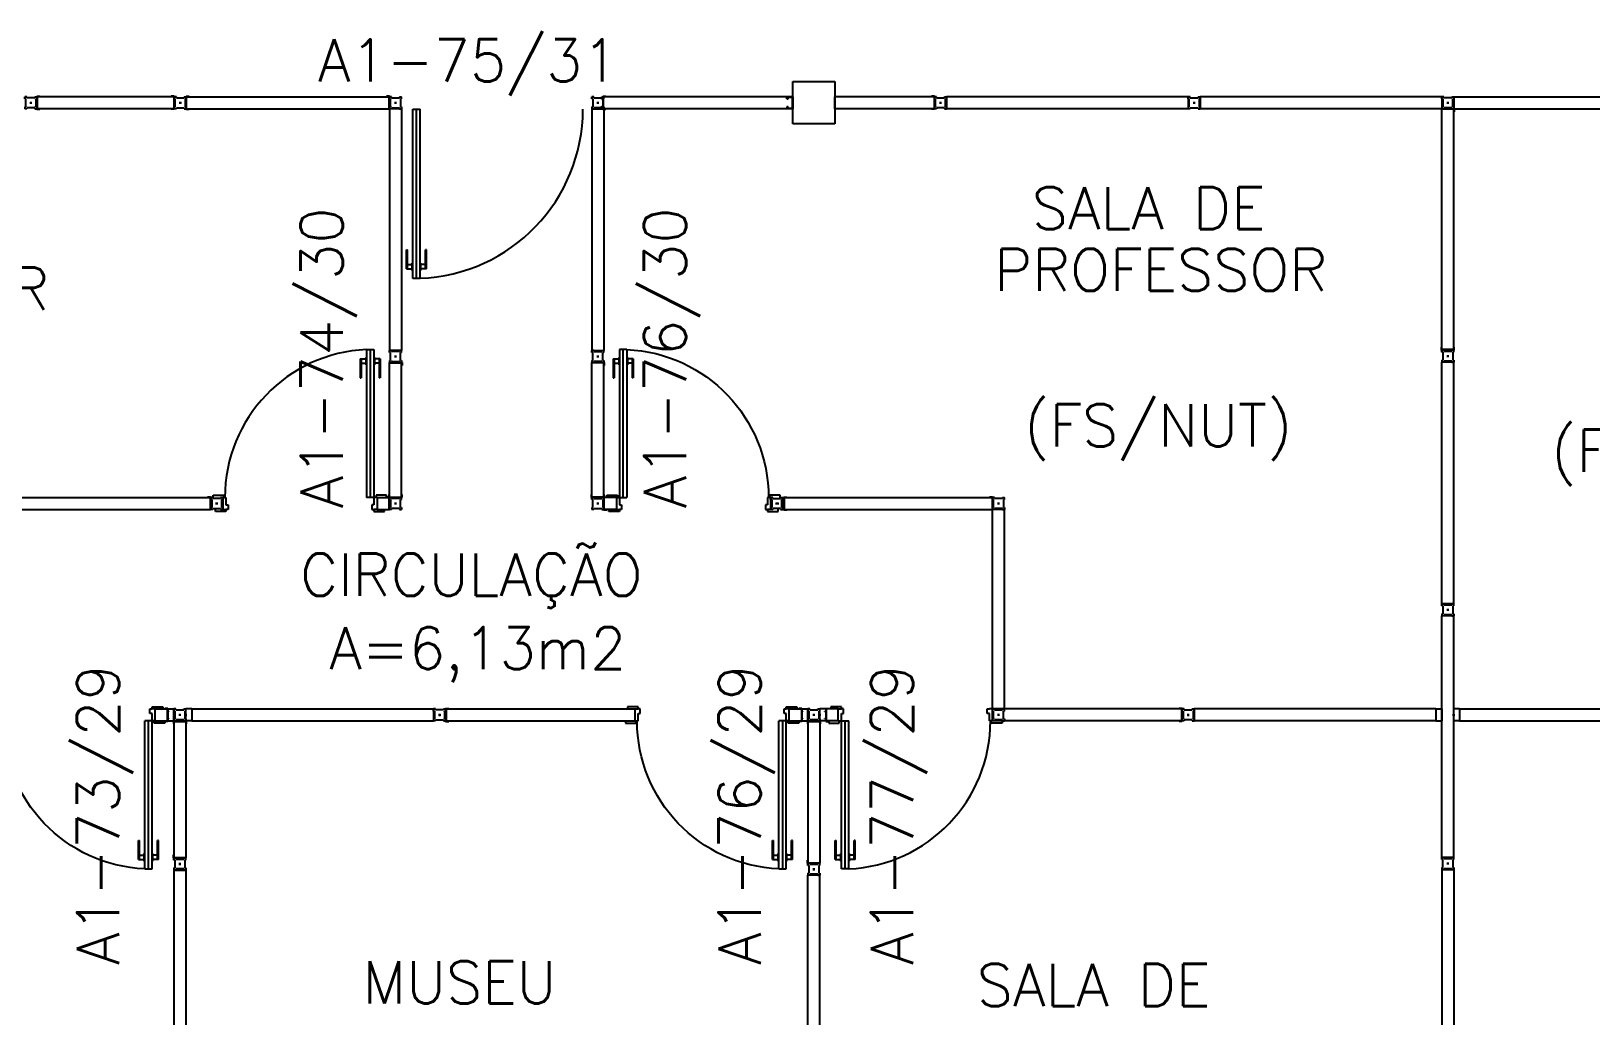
# Model space of a CAD drawing. Header units: millimetres. Extents: x 4436 to 4619, y 1272 to 1428.
# Drawn here: x 4507.76 to 4515.14, y 1298.48 to 1303.14 of the extents above; entities that cross this region are included whole.
import ezdxf

# ---------------------------------------------------------------- set-up
doc = ezdxf.new("R2010")
doc.units = ezdxf.units.MM
for name, color, linetype in [('DIV', 2, 'Continuous'), ('DIV2', 2, 'Continuous'), ('DIVC', 2, 'Continuous'), ('ENDEREÇO', 2, 'Continuous'), ('ESTR', 3, 'Continuous'), ('MACANETA', 2, 'Continuous'), ('PORTA', 2, 'Continuous'), ('TEXTO', 2, 'Continuous'), ('ÁREA', 2, 'Continuous')]:
    doc.layers.add(name, color=color, linetype=linetype)
doc.styles.add('UNB1-100', font='simplex.shx', dxfattribs={"height": 0.2})

# ---------------------------------------------------------------- blocks, each defined once
blk = doc.blocks.new('DIV12')
for p, q in [((-0.0051, 0), (0.0051, 0)), ((0, -0.0051), (0, 0.0051)), ((0.0285, 0.0285), (1.1715, 0.0285)), ((0.0285, -0.0285), (0.0285, 0.0285)), ((1.1715, -0.0285), (1.1715, 0.0285)), ((1.1949, 0), (1.2051, 0)), ((1.2, -0.0051), (1.2, 0.0051)), ((0.0285, -0.0285), (1.1715, -0.0285))]:
    blk.add_line(p, q)
blk = doc.blocks.new('DOOR70')
at = {"layer": 'MACANETA', "color": 1}
for p, q in [((-0.015, -0.565), (-0.01, -0.565)), ((-0.015, -0.655), (-0.015, -0.565)), ((-0.01, -0.655), (-0.01, -0.565)), ((0.08, -0.565), (0.075, -0.565)), ((0.075, -0.655), (0.075, -0.565)), ((0.08, -0.655), (0.08, -0.565)), ((-0.015, -0.655), (0.012, -0.655)), ((-0.01, -0.635), (0.012, -0.635)), ((0.012, -0.6625), (0.012, -0.6275)), ((0.012, -0.6275), (0.015, -0.6275)), ((0.012, -0.6625), (0.015, -0.6625)), ((0.053, -0.6275), (0.05, -0.6275)), ((0.053, -0.6625), (0.05, -0.6625)), ((0.053, -0.6625), (0.053, -0.6275)), ((0.075, -0.635), (0.053, -0.635)), ((0.08, -0.655), (0.053, -0.655))]:
    blk.add_line(p, q, dxfattribs=at)
at = {"layer": 'PORTA'}
for p, q in [((0.015, -0.7), (0.015, 0)), ((0.015, 0), (0.05, 0)), ((0.05, -0.7), (0.05, 0)), ((0.05, -0.7), (0.015, -0.7))]:
    blk.add_line(p, q, dxfattribs=at)
at = {"layer": 'PORTA', "color": 1}
blk.add_arc((0.02, 0), 0.7, 272.4563, 0, dxfattribs=at)
blk = doc.blocks.new('MTT')
for p, q in [((-0.0285, 0.0185), (-0.0285, 0.0285)), ((-0.0185, 0.0285), (-0.0285, 0.0285)), ((-0.0235, 0.0185), (-0.0285, 0.0185)), ((-0.0235, 0.0185), (-0.0235, -0.0185)), ((-0.0185, 0.0235), (-0.0185, 0.0285)), ((-0.0185, 0.0235), (0.0185, 0.0235)), ((-0.0049, 0), (0.0049, 0)), ((0, -0.0049), (0, 0.0049)), ((0.0185, 0.0235), (0.0185, 0.0285)), ((0.0185, 0.0285), (0.0285, 0.0285)), ((0.0235, 0.0185), (0.0285, 0.0185)), ((0.0235, 0.0185), (0.0235, -0.0185)), ((0.0285, 0.0185), (0.0285, 0.0285)), ((-0.0285, -0.0185), (-0.0235, -0.0185)), ((-0.0285, -0.0185), (-0.0285, -0.0285)), ((-0.0185, -0.0285), (-0.0285, -0.0285)), ((0.0185, -0.0235), (-0.0185, -0.0235)), ((-0.0185, -0.0235), (-0.0185, -0.0285)), ((0.0185, -0.0235), (0.0185, -0.0285)), ((0.0185, -0.0285), (0.0285, -0.0285)), ((0.0285, -0.0185), (0.0235, -0.0185)), ((0.0285, -0.0185), (0.0285, -0.0285))]:
    blk.add_line(p, q)
blk = doc.blocks.new('DIV123')
for p, q in [((0.0051, 1.125), (-0.0051, 1.125)), ((0, 1.1199), (0, 1.1301)), ((-0.0285, 0.0285), (-0.0285, 1.0965)), ((0.0285, 1.0965), (-0.0285, 1.0965)), ((0.0285, 0.0285), (0.0285, 1.0965)), ((0.0285, 0.0285), (-0.0285, 0.0285)), ((0.0051, 0), (-0.0051, 0)), ((0, -0.0051), (0, 0.0051))]:
    blk.add_line(p, q)
blk = doc.blocks.new('DOOR80')
at = {"layer": 'MACANETA', "color": 1}
for p, q in [((-0.015, -0.665), (-0.01, -0.665)), ((-0.015, -0.755), (-0.015, -0.665)), ((-0.01, -0.755), (-0.01, -0.665)), ((-0.01, -0.735), (0.012, -0.735)), ((0.012, -0.7625), (0.012, -0.7275)), ((0.012, -0.7275), (0.015, -0.7275)), ((0.053, -0.7275), (0.05, -0.7275)), ((0.053, -0.7625), (0.053, -0.7275)), ((0.075, -0.735), (0.053, -0.735)), ((0.08, -0.665), (0.075, -0.665)), ((0.075, -0.755), (0.075, -0.665)), ((0.08, -0.755), (0.08, -0.665)), ((-0.015, -0.755), (0.012, -0.755)), ((0.012, -0.7625), (0.015, -0.7625)), ((0.053, -0.7625), (0.05, -0.7625)), ((0.08, -0.755), (0.053, -0.755))]:
    blk.add_line(p, q, dxfattribs=at)
at = {"layer": 'PORTA'}
for p, q in [((0.015, -0.8), (0.015, 0)), ((0.015, 0), (0.05, 0)), ((0.05, -0.8), (0.05, 0)), ((0.05, -0.8), (0.015, -0.8))]:
    blk.add_line(p, q, dxfattribs=at)
at = {"layer": 'PORTA', "color": 1}
blk.add_arc((0.02, 0), 0.8, 272.14911, 0, dxfattribs=at)
blk = doc.blocks.new('IMTT')
for p, q in [((-0.0049, 0), (0.0049, 0)), ((0.0285, 0.0285), (0, 0.0285)), ((0, -0.0285), (0, 0.0285)), ((0.0285, -0.0285), (0, -0.0285))]:
    blk.add_line(p, q)
blk = doc.blocks.new('DIV10')
for p, q in [((-0.0051, 0), (0.0051, 0)), ((0, -0.0051), (0, 0.0051)), ((0.0285, 0.0285), (0.9715, 0.0285)), ((0.0285, -0.0285), (0.0285, 0.0285)), ((0.9715, -0.0285), (0.9715, 0.0285)), ((0.9949, 0), (1.0051, 0)), ((1, -0.0051), (1, 0.0051)), ((0.0285, -0.0285), (0.9715, -0.0285))]:
    blk.add_line(p, q)

msp = doc.modelspace()

# ---------------------------------------------------------------- linework, layer by layer
at = {"layer": 'DIV'}
for p, q in [((4509.58417, 1301.96794), (4509.58417, 1302.76795)), ((4509.36541, 1301.63197), (4509.36541, 1300.93197)), ((4510.56266, 1300.93197), (4510.56266, 1301.63197)), ((4508.3159, 1299.17494), (4508.3159, 1299.87495)), ((4511.31587, 1299.87495), (4511.31587, 1299.17494)), ((4511.61238, 1299.17494), (4511.61238, 1299.87495))]:
    msp.add_line(p, q, dxfattribs=at)
at = {"layer": 'DIV2'}
for p, q in [((4507.78321, 1302.81495), (4507.78321, 1302.81695)), ((4507.78321, 1302.81695), (4507.78821, 1302.81695)), ((4507.78321, 1302.81495), (4507.78821, 1302.81495)), ((4507.78321, 1302.77995), (4507.78321, 1302.78195)), ((4507.78321, 1302.78195), (4507.78821, 1302.78195)), ((4507.78321, 1302.77995), (4507.78821, 1302.77995)), ((4507.78821, 1302.82895), (4507.78821, 1302.81695)), ((4507.78821, 1302.82895), (4507.80259, 1302.82895)), ((4507.78821, 1302.81495), (4507.78821, 1302.78195)), ((4507.78821, 1302.76795), (4507.80259, 1302.76795)), ((4507.79021, 1302.82695), (4507.79021, 1302.76995)), ((4508.43621, 1302.82695), (4507.79021, 1302.82695)), ((4508.43621, 1302.76995), (4507.79021, 1302.76995)), ((4507.80259, 1302.82695), (4507.80259, 1302.82895)), ((4507.80259, 1302.76795), (4507.80259, 1302.76995)), ((4508.43821, 1302.82895), (4508.42383, 1302.82895)), ((4508.42383, 1302.82695), (4508.42383, 1302.82895)), ((4508.42383, 1302.76795), (4508.42383, 1302.76995)), ((4508.43821, 1302.76795), (4508.42383, 1302.76795)), ((4508.43621, 1302.82695), (4508.43621, 1302.76995)), ((4508.43821, 1302.82895), (4508.43821, 1302.81695)), ((4508.44321, 1302.81695), (4508.43821, 1302.81695)), ((4508.44321, 1302.81495), (4508.43821, 1302.81495)), ((4508.43821, 1302.81495), (4508.43821, 1302.78195)), ((4508.44321, 1302.78195), (4508.43821, 1302.78195)), ((4508.44321, 1302.77995), (4508.43821, 1302.77995)), ((4508.43821, 1302.77995), (4508.43821, 1302.76795)), ((4508.44321, 1302.81495), (4508.44321, 1302.81695)), ((4508.44321, 1302.77995), (4508.44321, 1302.78195)), ((4508.46131, 1302.79845), (4508.47151, 1302.79845)), ((4508.47181, 1302.79845), (4508.46161, 1302.79845)), ((4508.46641, 1302.79335), (4508.46641, 1302.80355)), ((4508.46671, 1302.80355), (4508.46671, 1302.79335)), ((4508.48991, 1302.81695), (4508.48991, 1302.81495)), ((4508.48991, 1302.81695), (4508.49491, 1302.81695)), ((4508.48991, 1302.81495), (4508.49491, 1302.81495)), ((4508.48991, 1302.78195), (4508.48991, 1302.77995)), ((4508.48991, 1302.78195), (4508.49491, 1302.78195)), ((4508.48991, 1302.77995), (4508.49491, 1302.77995)), ((4508.49491, 1302.81695), (4508.49491, 1302.82895)), ((4508.49491, 1302.82895), (4508.5093, 1302.82895)), ((4508.49491, 1302.78195), (4508.49491, 1302.81495)), ((4508.49491, 1302.76795), (4508.49491, 1302.77995)), ((4508.49491, 1302.76795), (4508.5093, 1302.76795)), ((4508.49691, 1302.82695), (4509.45491, 1302.82695)), ((4508.49691, 1302.76995), (4508.49691, 1302.82695)), ((4508.49691, 1302.76995), (4509.45491, 1302.76995)), ((4508.5093, 1302.82895), (4508.5093, 1302.82695)), ((4508.5093, 1302.76995), (4508.5093, 1302.76795)), ((4509.44253, 1302.82895), (4509.44253, 1302.82695)), ((4509.45691, 1302.82895), (4509.44253, 1302.82895)), ((4509.44253, 1302.76995), (4509.44253, 1302.76795)), ((4509.45691, 1302.76795), (4509.44253, 1302.76795)), ((4509.45491, 1302.76995), (4509.45491, 1302.82695)), ((4509.45691, 1302.81695), (4509.45691, 1302.82895)), ((4509.46191, 1302.81695), (4509.45691, 1302.81695)), ((4509.46191, 1302.81495), (4509.45691, 1302.81495)), ((4509.45691, 1302.78195), (4509.45691, 1302.81495)), ((4509.46191, 1302.78195), (4509.45691, 1302.78195)), ((4509.46191, 1302.77995), (4509.45691, 1302.77995)), ((4509.45691, 1302.76795), (4509.45691, 1302.77995)), ((4509.46191, 1302.81695), (4509.46191, 1302.81495)), ((4509.46191, 1302.78195), (4509.46191, 1302.77995)), ((4509.48031, 1302.79845), (4509.49051, 1302.79845)), ((4509.48541, 1302.79335), (4509.48541, 1302.80355)), ((4510.46073, 1302.81695), (4510.46573, 1302.81695)), ((4510.46073, 1302.81495), (4510.46073, 1302.81695)), ((4510.46073, 1302.81495), (4510.46573, 1302.81495)), ((4510.46073, 1302.78195), (4510.46573, 1302.78195)), ((4510.46073, 1302.77995), (4510.46073, 1302.78195)), ((4510.46073, 1302.77995), (4510.46573, 1302.77995)), ((4510.46573, 1302.82895), (4510.48011, 1302.82895)), ((4510.46573, 1302.82895), (4510.46573, 1302.81695)), ((4510.46573, 1302.81495), (4510.46573, 1302.78195)), ((4510.46573, 1302.77995), (4510.46573, 1302.76795)), ((4510.46573, 1302.76795), (4510.48011, 1302.76795)), ((4511.33591, 1302.82695), (4510.46773, 1302.82695)), ((4510.46773, 1302.82695), (4510.46773, 1302.76995)), ((4511.33591, 1302.76995), (4510.46773, 1302.76995)), ((4510.48011, 1302.82695), (4510.48011, 1302.82895)), ((4510.48011, 1302.76795), (4510.48011, 1302.76995)), ((4511.33591, 1302.81695), (4511.33591, 1302.82695)), ((4511.36441, 1302.82695), (4511.33591, 1302.82695)), ((4511.33591, 1302.81695), (4511.34291, 1302.81695)), ((4511.33591, 1302.77995), (4511.33591, 1302.76995)), ((4511.34291, 1302.77995), (4511.33591, 1302.77995)), ((4511.36441, 1302.76995), (4511.33591, 1302.76995)), ((4511.33791, 1302.82495), (4511.36241, 1302.82495)), ((4511.33791, 1302.81895), (4511.33791, 1302.82495)), ((4511.33791, 1302.81895), (4511.34291, 1302.81895)), ((4511.33791, 1302.77795), (4511.33791, 1302.77195)), ((4511.34291, 1302.77795), (4511.33791, 1302.77795)), ((4511.36241, 1302.77195), (4511.33791, 1302.77195)), ((4511.34291, 1302.81695), (4511.34291, 1302.81895)), ((4511.34291, 1302.77795), (4511.34291, 1302.77995)), ((4511.36936, 1302.79845), (4511.35947, 1302.79845)), ((4511.36241, 1302.82495), (4511.36241, 1302.77195)), ((4511.36441, 1302.82695), (4511.36441, 1302.76995)), ((4512.03342, 1302.82695), (4511.56942, 1302.82695)), ((4512.03342, 1302.76995), (4511.56942, 1302.76995)), ((4512.02104, 1302.82695), (4512.02104, 1302.82895)), ((4512.03542, 1302.82895), (4512.02104, 1302.82895)), ((4512.02104, 1302.76795), (4512.02104, 1302.76995)), ((4512.03542, 1302.76795), (4512.02104, 1302.76795)), ((4512.03342, 1302.82695), (4512.03342, 1302.76995)), ((4512.03542, 1302.82895), (4512.03542, 1302.81695)), ((4512.04042, 1302.81695), (4512.03542, 1302.81695)), ((4512.03542, 1302.81495), (4512.03542, 1302.78195)), ((4512.04042, 1302.81495), (4512.03542, 1302.81495)), ((4512.04042, 1302.78195), (4512.03542, 1302.78195)), ((4512.03542, 1302.77995), (4512.03542, 1302.76795)), ((4512.04042, 1302.77995), (4512.03542, 1302.77995)), ((4512.04042, 1302.81495), (4512.04042, 1302.81695)), ((4512.04042, 1302.77995), (4512.04042, 1302.78195)), ((4512.05882, 1302.79845), (4512.06902, 1302.79845)), ((4512.06392, 1302.80355), (4512.06392, 1302.79335)), ((4514.43391, 1302.76995), (4514.43391, 1302.75557)), ((4514.44591, 1302.76995), (4514.43391, 1302.76995)), ((4514.43591, 1301.63095), (4514.43591, 1302.76795)), ((4514.49291, 1302.76795), (4514.43591, 1302.76795)), ((4514.44591, 1302.77495), (4514.44591, 1302.76995)), ((4514.44591, 1302.77495), (4514.44791, 1302.77495)), ((4514.44791, 1302.77495), (4514.44791, 1302.76995)), ((4514.48091, 1302.76995), (4514.44791, 1302.76995)), ((4514.46951, 1302.79845), (4514.45931, 1302.79845)), ((4514.46441, 1302.79335), (4514.46441, 1302.80355)), ((4514.48091, 1302.77495), (4514.48091, 1302.76995)), ((4514.48091, 1302.77495), (4514.48291, 1302.77495)), ((4514.48291, 1302.77495), (4514.48291, 1302.76995)), ((4514.49491, 1302.76995), (4514.48291, 1302.76995)), ((4514.49291, 1301.63095), (4514.49291, 1302.76795)), ((4514.49491, 1302.76995), (4514.49491, 1302.75557)), ((4514.43391, 1302.75557), (4514.43591, 1302.75557)), ((4514.49291, 1302.75557), (4514.49491, 1302.75557)), ((4509.48031, 1301.59845), (4509.49051, 1301.59845)), ((4509.48541, 1301.59335), (4509.48541, 1301.60355)), ((4510.44776, 1301.59845), (4510.43756, 1301.59845)), ((4510.44266, 1301.59335), (4510.44266, 1301.60355)), ((4514.43391, 1301.64333), (4514.43591, 1301.64333)), ((4514.43391, 1301.62895), (4514.43391, 1301.64333)), ((4514.44591, 1301.62895), (4514.43391, 1301.62895)), ((4514.49291, 1301.63095), (4514.43591, 1301.63095)), ((4514.44591, 1301.62395), (4514.44591, 1301.62895)), ((4514.44591, 1301.62395), (4514.44791, 1301.62395)), ((4514.44791, 1301.62395), (4514.44791, 1301.62895)), ((4514.48091, 1301.62895), (4514.44791, 1301.62895)), ((4514.46951, 1301.60045), (4514.45931, 1301.60045)), ((4514.46441, 1301.59535), (4514.46441, 1301.60555)), ((4514.48091, 1301.62395), (4514.48091, 1301.62895)), ((4514.48091, 1301.62395), (4514.48291, 1301.62395)), ((4514.48291, 1301.62395), (4514.48291, 1301.62895)), ((4514.49491, 1301.62895), (4514.48291, 1301.62895)), ((4514.49291, 1301.64333), (4514.49491, 1301.64333)), ((4514.49491, 1301.62895), (4514.49491, 1301.64333)), ((4509.45491, 1301.56995), (4509.45491, 1301.55557)), ((4509.45491, 1301.56995), (4509.46691, 1301.56995)), ((4509.45691, 1301.55557), (4509.45491, 1301.55557)), ((4509.45691, 1300.93395), (4509.45691, 1301.56795)), ((4509.45691, 1301.56795), (4509.51391, 1301.56795)), ((4509.46691, 1301.57495), (4509.46691, 1301.56995)), ((4509.46891, 1301.57495), (4509.46691, 1301.57495)), ((4509.46891, 1301.57495), (4509.46891, 1301.56995)), ((4509.46891, 1301.56995), (4509.50191, 1301.56995)), ((4509.50191, 1301.57495), (4509.50191, 1301.56995)), ((4509.50391, 1301.57495), (4509.50191, 1301.57495)), ((4509.50391, 1301.57495), (4509.50391, 1301.56995)), ((4509.50391, 1301.56995), (4509.51591, 1301.56995)), ((4509.51391, 1300.93395), (4509.51391, 1301.56795)), ((4509.51591, 1301.55557), (4509.51391, 1301.55557)), ((4509.51591, 1301.56995), (4509.51591, 1301.55557)), ((4510.42416, 1301.56995), (4510.41216, 1301.56995)), ((4510.41216, 1301.56995), (4510.41216, 1301.55557)), ((4510.41216, 1301.55557), (4510.41416, 1301.55557)), ((4510.41416, 1300.93395), (4510.41416, 1301.56795)), ((4510.47116, 1301.56795), (4510.41416, 1301.56795)), ((4510.42416, 1301.57495), (4510.42416, 1301.56995)), ((4510.42416, 1301.57495), (4510.42616, 1301.57495)), ((4510.42616, 1301.57495), (4510.42616, 1301.56995)), ((4510.45916, 1301.56995), (4510.42616, 1301.56995)), ((4510.45916, 1301.57495), (4510.45916, 1301.56995)), ((4510.45916, 1301.57495), (4510.46116, 1301.57495)), ((4510.46116, 1301.57495), (4510.46116, 1301.56995)), ((4510.47316, 1301.56995), (4510.46116, 1301.56995)), ((4510.47116, 1300.93395), (4510.47116, 1301.56795)), ((4510.47116, 1301.55557), (4510.47316, 1301.55557)), ((4510.47316, 1301.56995), (4510.47316, 1301.55557)), ((4507.62046, 1300.93197), (4508.60846, 1300.93197)), ((4508.61046, 1300.93397), (4508.59608, 1300.93397)), ((4508.59608, 1300.93197), (4508.59608, 1300.93397)), ((4508.60846, 1300.93197), (4508.60846, 1300.87497)), ((4508.61046, 1300.93397), (4508.61046, 1300.92197)), ((4508.61546, 1300.92197), (4508.61046, 1300.92197)), ((4508.61546, 1300.91997), (4508.61546, 1300.92197)), ((4508.62291, 1300.94197), (4508.67291, 1300.94197)), ((4508.62291, 1300.93197), (4508.62291, 1300.94197)), ((4508.66791, 1300.93197), (4508.67291, 1300.93197)), ((4508.66791, 1300.93197), (4508.66791, 1300.87497)), ((4508.67291, 1300.94197), (4508.67291, 1300.93197)), ((4508.67291, 1300.93197), (4508.68291, 1300.93197)), ((4508.68291, 1300.93197), (4508.68291, 1300.89697)), ((4509.38291, 1300.93197), (4509.38291, 1300.89697)), ((4509.39291, 1300.93197), (4509.38291, 1300.93197)), ((4509.39291, 1300.94197), (4509.39291, 1300.93197)), ((4509.44291, 1300.94197), (4509.39291, 1300.94197)), ((4509.39791, 1300.93197), (4509.39291, 1300.93197)), ((4509.39791, 1300.93197), (4509.45491, 1300.93197)), ((4509.39791, 1300.93197), (4509.39791, 1300.87497)), ((4509.44253, 1300.93397), (4509.44253, 1300.93197)), ((4509.45691, 1300.93397), (4509.44253, 1300.93397)), ((4509.44291, 1300.93197), (4509.44291, 1300.94197)), ((4509.45691, 1300.94633), (4509.45491, 1300.94633)), ((4509.45491, 1300.93195), (4509.45491, 1300.94633)), ((4509.45491, 1300.87497), (4509.45491, 1300.93197)), ((4509.45491, 1300.93195), (4509.46691, 1300.93195)), ((4509.45691, 1300.92197), (4509.45691, 1300.93397)), ((4509.45691, 1300.93395), (4509.51391, 1300.93395)), ((4509.46191, 1300.92197), (4509.45691, 1300.92197)), ((4509.46191, 1300.92197), (4509.46191, 1300.91997)), ((4509.46691, 1300.92695), (4509.46691, 1300.93195)), ((4509.46891, 1300.92695), (4509.46691, 1300.92695)), ((4509.46891, 1300.93195), (4509.50191, 1300.93195)), ((4509.46891, 1300.92695), (4509.46891, 1300.93195)), ((4509.50191, 1300.92695), (4509.50191, 1300.93195)), ((4509.50391, 1300.92695), (4509.50191, 1300.92695)), ((4509.50391, 1300.93195), (4509.51591, 1300.93195)), ((4509.50391, 1300.92695), (4509.50391, 1300.93195)), ((4509.51591, 1300.94633), (4509.51391, 1300.94633)), ((4509.51591, 1300.93195), (4509.51591, 1300.94633)), ((4510.41216, 1300.94633), (4510.41416, 1300.94633)), ((4510.41216, 1300.93195), (4510.41216, 1300.94633)), ((4510.42416, 1300.93195), (4510.41216, 1300.93195)), ((4510.47116, 1300.93395), (4510.41416, 1300.93395)), ((4510.42416, 1300.92695), (4510.42416, 1300.93195)), ((4510.42416, 1300.92695), (4510.42616, 1300.92695)), ((4510.42616, 1300.92695), (4510.42616, 1300.93195)), ((4510.45916, 1300.93195), (4510.42616, 1300.93195)), ((4510.45916, 1300.92695), (4510.45916, 1300.93195)), ((4510.45916, 1300.92695), (4510.46116, 1300.92695)), ((4510.46116, 1300.92695), (4510.46116, 1300.93195)), ((4510.47316, 1300.93195), (4510.46116, 1300.93195)), ((4510.46616, 1300.92197), (4510.46616, 1300.91997)), ((4510.46616, 1300.92197), (4510.47116, 1300.92197)), ((4510.47116, 1300.94633), (4510.47316, 1300.94633)), ((4510.47116, 1300.92197), (4510.47116, 1300.93397)), ((4510.47116, 1300.93397), (4510.48554, 1300.93397)), ((4510.47316, 1300.93195), (4510.47316, 1300.94633)), ((4510.47316, 1300.87497), (4510.47316, 1300.93197)), ((4510.53016, 1300.93197), (4510.47316, 1300.93197)), ((4510.48516, 1300.93197), (4510.48516, 1300.94197)), ((4510.48516, 1300.94197), (4510.53516, 1300.94197)), ((4510.48554, 1300.93397), (4510.48554, 1300.93197)), ((4510.53016, 1300.93197), (4510.53016, 1300.87497)), ((4510.53016, 1300.93197), (4510.53516, 1300.93197)), ((4510.53516, 1300.94197), (4510.53516, 1300.93197)), ((4510.53516, 1300.93197), (4510.54516, 1300.93197)), ((4510.54516, 1300.93197), (4510.54516, 1300.89697)), ((4511.25516, 1300.93197), (4511.24516, 1300.93197)), ((4511.24516, 1300.93197), (4511.24516, 1300.89697)), ((4511.30516, 1300.94197), (4511.25516, 1300.94197)), ((4511.25516, 1300.94197), (4511.25516, 1300.93197)), ((4511.26016, 1300.93197), (4511.25516, 1300.93197)), ((4511.26016, 1300.93197), (4511.26016, 1300.87497)), ((4511.30516, 1300.93197), (4511.30516, 1300.94197)), ((4511.31664, 1300.92197), (4511.32164, 1300.92197)), ((4511.31664, 1300.91997), (4511.31664, 1300.92197)), ((4511.32164, 1300.93397), (4511.33602, 1300.93397)), ((4511.32164, 1300.93397), (4511.32164, 1300.92197)), ((4511.32364, 1300.93197), (4511.32364, 1300.87497)), ((4511.32364, 1300.93197), (4512.30764, 1300.93197)), ((4511.33602, 1300.93197), (4511.33602, 1300.93397)), ((4512.30964, 1300.93397), (4512.29526, 1300.93397)), ((4512.29526, 1300.93197), (4512.29526, 1300.93397)), ((4512.30764, 1300.93197), (4512.30764, 1300.87497)), ((4512.30964, 1300.93397), (4512.30964, 1300.92197)), ((4512.31464, 1300.92197), (4512.30964, 1300.92197)), ((4512.31464, 1300.91997), (4512.31464, 1300.92197)), ((4507.62046, 1300.87497), (4508.60846, 1300.87497)), ((4508.59608, 1300.87297), (4508.59608, 1300.87497)), ((4508.61046, 1300.87297), (4508.59608, 1300.87297)), ((4508.61546, 1300.91997), (4508.61046, 1300.91997)), ((4508.61046, 1300.91997), (4508.61046, 1300.88697)), ((4508.61546, 1300.88697), (4508.61046, 1300.88697)), ((4508.61546, 1300.88497), (4508.61046, 1300.88497)), ((4508.61046, 1300.88497), (4508.61046, 1300.87297)), ((4508.61546, 1300.88497), (4508.61546, 1300.88697)), ((4508.63291, 1300.86497), (4508.63291, 1300.87497)), ((4508.68291, 1300.86497), (4508.63291, 1300.86497)), ((4508.63386, 1300.90347), (4508.64406, 1300.90347)), ((4508.63896, 1300.90857), (4508.63896, 1300.89837)), ((4508.66791, 1300.87497), (4508.68291, 1300.87497)), ((4508.68291, 1300.89697), (4508.69291, 1300.89697)), ((4508.68291, 1300.87497), (4508.68291, 1300.86497)), ((4508.69291, 1300.87497), (4508.68291, 1300.87497)), ((4508.69291, 1300.89697), (4508.69291, 1300.87497)), ((4509.37291, 1300.89697), (4509.37291, 1300.87497)), ((4509.38291, 1300.89697), (4509.37291, 1300.89697)), ((4509.37291, 1300.87497), (4509.38291, 1300.87497)), ((4509.38291, 1300.87497), (4509.38291, 1300.86497)), ((4509.39791, 1300.87497), (4509.38291, 1300.87497)), ((4509.38291, 1300.86497), (4509.43291, 1300.86497)), ((4509.39791, 1300.87497), (4509.45491, 1300.87497)), ((4509.43291, 1300.86497), (4509.43291, 1300.87497)), ((4509.44253, 1300.87497), (4509.44253, 1300.87297)), ((4509.45691, 1300.87297), (4509.44253, 1300.87297)), ((4509.46191, 1300.91997), (4509.45691, 1300.91997)), ((4509.45691, 1300.88697), (4509.45691, 1300.91997)), ((4509.46191, 1300.88697), (4509.45691, 1300.88697)), ((4509.46191, 1300.88497), (4509.45691, 1300.88497)), ((4509.45691, 1300.87297), (4509.45691, 1300.88497)), ((4509.46191, 1300.88697), (4509.46191, 1300.88497)), ((4509.48031, 1300.90347), (4509.49051, 1300.90347)), ((4509.48031, 1300.90345), (4509.49051, 1300.90345)), ((4509.48541, 1300.89837), (4509.48541, 1300.90857)), ((4509.48541, 1300.90855), (4509.48541, 1300.89835)), ((4510.44776, 1300.90347), (4510.43756, 1300.90347)), ((4510.44776, 1300.90345), (4510.43756, 1300.90345)), ((4510.44266, 1300.89837), (4510.44266, 1300.90857)), ((4510.44266, 1300.90855), (4510.44266, 1300.89835)), ((4510.46616, 1300.91997), (4510.47116, 1300.91997)), ((4510.46616, 1300.88697), (4510.46616, 1300.88497)), ((4510.46616, 1300.88697), (4510.47116, 1300.88697)), ((4510.46616, 1300.88497), (4510.47116, 1300.88497)), ((4510.47116, 1300.88697), (4510.47116, 1300.91997)), ((4510.47116, 1300.87297), (4510.47116, 1300.88497)), ((4510.47116, 1300.87297), (4510.48554, 1300.87297)), ((4510.53016, 1300.87497), (4510.47316, 1300.87497)), ((4510.48554, 1300.87497), (4510.48554, 1300.87297)), ((4510.49516, 1300.86497), (4510.49516, 1300.87497)), ((4510.54516, 1300.86497), (4510.49516, 1300.86497)), ((4510.53016, 1300.87497), (4510.54516, 1300.87497)), ((4510.54516, 1300.89697), (4510.55516, 1300.89697)), ((4510.55516, 1300.87497), (4510.54516, 1300.87497)), ((4510.54516, 1300.87497), (4510.54516, 1300.86497)), ((4510.55516, 1300.89697), (4510.55516, 1300.87497)), ((4511.24516, 1300.89697), (4511.23516, 1300.89697)), ((4511.23516, 1300.89697), (4511.23516, 1300.87497)), ((4511.23516, 1300.87497), (4511.24516, 1300.87497)), ((4511.24516, 1300.87497), (4511.24516, 1300.86497)), ((4511.26016, 1300.87497), (4511.24516, 1300.87497)), ((4511.24516, 1300.86497), (4511.29516, 1300.86497)), ((4511.28804, 1300.90347), (4511.29824, 1300.90347)), ((4511.29314, 1300.90857), (4511.29314, 1300.89837)), ((4511.29516, 1300.86497), (4511.29516, 1300.87497)), ((4511.31664, 1300.91997), (4511.32164, 1300.91997)), ((4511.31664, 1300.88697), (4511.32164, 1300.88697)), ((4511.31664, 1300.88497), (4511.31664, 1300.88697)), ((4511.31664, 1300.88497), (4511.32164, 1300.88497)), ((4511.32164, 1300.91997), (4511.32164, 1300.88697)), ((4511.32164, 1300.88497), (4511.32164, 1300.87297)), ((4511.32164, 1300.87297), (4511.33602, 1300.87297)), ((4511.32364, 1300.87497), (4512.30764, 1300.87497)), ((4511.33602, 1300.87297), (4511.33602, 1300.87497)), ((4512.29526, 1300.87297), (4512.29526, 1300.87497)), ((4512.30964, 1300.87297), (4512.29526, 1300.87297)), ((4512.31464, 1300.91997), (4512.30964, 1300.91997)), ((4512.30964, 1300.91997), (4512.30964, 1300.88697)), ((4512.31464, 1300.88697), (4512.30964, 1300.88697)), ((4512.31464, 1300.88497), (4512.30964, 1300.88497)), ((4512.30964, 1300.88497), (4512.30964, 1300.87297)), ((4512.31464, 1300.88497), (4512.31464, 1300.88697)), ((4512.33304, 1300.90347), (4512.34324, 1300.90347)), ((4512.33814, 1300.90857), (4512.33814, 1300.89837)), ((4508.3234, 1299.93195), (4508.3334, 1299.93195)), ((4508.3234, 1299.90995), (4508.3234, 1299.93195)), ((4508.3334, 1299.90995), (4508.3234, 1299.90995)), ((4508.3334, 1299.94195), (4508.3834, 1299.94195)), ((4508.3334, 1299.93195), (4508.3334, 1299.94195)), ((4508.3484, 1299.93195), (4508.3334, 1299.93195)), ((4508.3334, 1299.87495), (4508.3334, 1299.90995)), ((4508.3484, 1299.93195), (4508.4054, 1299.93195)), ((4508.3484, 1299.87495), (4508.3484, 1299.93195)), ((4508.3834, 1299.94195), (4508.3834, 1299.93195)), ((4508.39302, 1299.93195), (4508.39302, 1299.93395)), ((4508.4074, 1299.93395), (4508.39302, 1299.93395)), ((4508.4054, 1299.93195), (4508.4054, 1299.87495)), ((4508.4074, 1299.93395), (4508.4074, 1299.92195)), ((4508.4124, 1299.92195), (4508.4074, 1299.92195)), ((4508.4074, 1299.91995), (4508.4074, 1299.88695)), ((4508.4124, 1299.91995), (4508.4074, 1299.91995)), ((4508.4124, 1299.91995), (4508.4124, 1299.92195)), ((4508.4308, 1299.90345), (4508.441, 1299.90345)), ((4508.4359, 1299.90855), (4508.4359, 1299.89835)), ((4509.68865, 1299.90345), (4509.69885, 1299.90345)), ((4509.69375, 1299.90855), (4509.69375, 1299.89835)), ((4509.71725, 1299.92195), (4509.72225, 1299.92195)), ((4509.71725, 1299.91995), (4509.71725, 1299.92195)), ((4509.71725, 1299.91995), (4509.72225, 1299.91995)), ((4509.72225, 1299.93395), (4509.73663, 1299.93395)), ((4509.72225, 1299.93395), (4509.72225, 1299.92195)), ((4509.72225, 1299.91995), (4509.72225, 1299.88695)), ((4509.72425, 1299.93195), (4509.72425, 1299.87495)), ((4509.72425, 1299.93195), (4510.61837, 1299.93195)), ((4509.73663, 1299.93195), (4509.73663, 1299.93395)), ((4510.63337, 1299.94195), (4510.58337, 1299.94195)), ((4510.58337, 1299.94195), (4510.58337, 1299.93195)), ((4510.61837, 1299.87495), (4510.61837, 1299.93195)), ((4510.61837, 1299.93195), (4510.63337, 1299.93195)), ((4510.63337, 1299.93195), (4510.63337, 1299.94195)), ((4510.64337, 1299.93195), (4510.63337, 1299.93195)), ((4510.63337, 1299.87495), (4510.63337, 1299.90995)), ((4510.63337, 1299.90995), (4510.64337, 1299.90995)), ((4510.64337, 1299.90995), (4510.64337, 1299.93195)), ((4511.32337, 1299.90995), (4511.32337, 1299.93195)), ((4511.32337, 1299.93195), (4511.33337, 1299.93195)), ((4511.33337, 1299.90995), (4511.32337, 1299.90995)), ((4511.33337, 1299.94195), (4511.38337, 1299.94195)), ((4511.33337, 1299.93195), (4511.33337, 1299.94195)), ((4511.34837, 1299.93195), (4511.33337, 1299.93195)), ((4511.33337, 1299.87495), (4511.33337, 1299.90995)), ((4511.34837, 1299.87495), (4511.34837, 1299.93195)), ((4511.34837, 1299.93195), (4511.40537, 1299.93195)), ((4511.38337, 1299.94195), (4511.38337, 1299.93195)), ((4511.40737, 1299.93395), (4511.39299, 1299.93395)), ((4511.39299, 1299.93195), (4511.39299, 1299.93395)), ((4511.40537, 1299.93195), (4511.40537, 1299.87495)), ((4511.40737, 1299.93395), (4511.40737, 1299.92195)), ((4511.41237, 1299.92195), (4511.40737, 1299.92195)), ((4511.41237, 1299.91995), (4511.40737, 1299.91995)), ((4511.40737, 1299.91995), (4511.40737, 1299.88695)), ((4511.41237, 1299.91995), (4511.41237, 1299.92195)), ((4511.51588, 1299.91995), (4511.51588, 1299.92195)), ((4511.51588, 1299.92195), (4511.52088, 1299.92195)), ((4511.51588, 1299.91995), (4511.52088, 1299.91995)), ((4511.52088, 1299.93395), (4511.52088, 1299.92195)), ((4511.52088, 1299.93395), (4511.53526, 1299.93395)), ((4511.52088, 1299.91995), (4511.52088, 1299.88695)), ((4511.52288, 1299.93195), (4511.52288, 1299.87495)), ((4511.57988, 1299.93195), (4511.52288, 1299.93195)), ((4511.53526, 1299.93195), (4511.53526, 1299.93395)), ((4511.59488, 1299.94195), (4511.54488, 1299.94195)), ((4511.54488, 1299.94195), (4511.54488, 1299.93195)), ((4511.57988, 1299.87495), (4511.57988, 1299.93195)), ((4511.57988, 1299.93195), (4511.59488, 1299.93195)), ((4511.59488, 1299.93195), (4511.59488, 1299.94195)), ((4511.60488, 1299.93195), (4511.59488, 1299.93195)), ((4511.59488, 1299.87495), (4511.59488, 1299.90995)), ((4511.59488, 1299.90995), (4511.60488, 1299.90995)), ((4511.60488, 1299.90995), (4511.60488, 1299.93195)), ((4512.28488, 1299.90995), (4512.28488, 1299.93195)), ((4512.28488, 1299.93195), (4512.29488, 1299.93195)), ((4512.29488, 1299.90995), (4512.28488, 1299.90995)), ((4512.30988, 1299.93195), (4512.29488, 1299.93195)), ((4512.29488, 1299.87495), (4512.29488, 1299.90995)), ((4512.30988, 1299.87495), (4512.30988, 1299.93195)), ((4513.20481, 1299.93195), (4512.30988, 1299.93195)), ((4513.19243, 1299.93195), (4513.19243, 1299.93395)), ((4513.20681, 1299.93395), (4513.19243, 1299.93395)), ((4513.20481, 1299.93195), (4513.20481, 1299.87495)), ((4513.20681, 1299.93395), (4513.20681, 1299.92195)), ((4513.21181, 1299.92195), (4513.20681, 1299.92195)), ((4513.20681, 1299.91995), (4513.20681, 1299.88695)), ((4513.21181, 1299.91995), (4513.20681, 1299.91995)), ((4513.21181, 1299.91995), (4513.21181, 1299.92195)), ((4513.24041, 1299.90345), (4513.23021, 1299.90345)), ((4513.23531, 1299.90855), (4513.23531, 1299.89835)), ((4508.3434, 1299.87495), (4508.3334, 1299.87495)), ((4508.3484, 1299.87495), (4508.3434, 1299.87495)), ((4508.3434, 1299.86495), (4508.3434, 1299.87495)), ((4508.3934, 1299.86495), (4508.3434, 1299.86495)), ((4508.3484, 1299.87495), (4508.4054, 1299.87495)), ((4508.39302, 1299.87295), (4508.39302, 1299.87495)), ((4508.4074, 1299.87295), (4508.39302, 1299.87295)), ((4508.3934, 1299.87495), (4508.3934, 1299.86495)), ((4508.4124, 1299.88695), (4508.4074, 1299.88695)), ((4508.4074, 1299.88495), (4508.4074, 1299.87295)), ((4508.4124, 1299.88495), (4508.4074, 1299.88495)), ((4508.4124, 1299.88495), (4508.4124, 1299.88695)), ((4508.43391, 1299.875), (4508.43391, 1299.86062)), ((4508.43391, 1299.875), (4508.44591, 1299.875)), ((4508.43591, 1299.86062), (4508.43391, 1299.86062)), ((4508.43591, 1299.873), (4508.43591, 1299.229)), ((4508.43591, 1299.873), (4508.49291, 1299.873)), ((4508.44591, 1299.88), (4508.44591, 1299.875)), ((4508.44791, 1299.88), (4508.44591, 1299.88)), ((4508.44791, 1299.88), (4508.44791, 1299.875)), ((4508.44791, 1299.875), (4508.48091, 1299.875)), ((4508.48091, 1299.88), (4508.48091, 1299.875)), ((4508.48291, 1299.88), (4508.48091, 1299.88)), ((4508.48291, 1299.88), (4508.48291, 1299.875)), ((4508.48291, 1299.875), (4508.49491, 1299.875)), ((4508.49291, 1299.873), (4508.49291, 1299.229)), ((4508.49491, 1299.86062), (4508.49291, 1299.86062)), ((4508.49491, 1299.875), (4508.49491, 1299.86062)), ((4509.71725, 1299.88695), (4509.72225, 1299.88695)), ((4509.71725, 1299.88495), (4509.71725, 1299.88695)), ((4509.71725, 1299.88495), (4509.72225, 1299.88495)), ((4509.72225, 1299.88495), (4509.72225, 1299.87295)), ((4509.72225, 1299.87295), (4509.73663, 1299.87295)), ((4509.72425, 1299.87495), (4510.61837, 1299.87495)), ((4509.73663, 1299.87295), (4509.73663, 1299.87495)), ((4510.57337, 1299.87495), (4510.57337, 1299.86495)), ((4510.57337, 1299.86495), (4510.62337, 1299.86495)), ((4510.61837, 1299.87495), (4510.62337, 1299.87495)), ((4510.62337, 1299.86495), (4510.62337, 1299.87495)), ((4510.62337, 1299.87495), (4510.63337, 1299.87495)), ((4511.34337, 1299.87495), (4511.33337, 1299.87495)), ((4511.34337, 1299.86495), (4511.34337, 1299.87495)), ((4511.34837, 1299.87495), (4511.34337, 1299.87495)), ((4511.39337, 1299.86495), (4511.34337, 1299.86495)), ((4511.34837, 1299.87495), (4511.40537, 1299.87495)), ((4511.39299, 1299.87295), (4511.39299, 1299.87495)), ((4511.40737, 1299.87295), (4511.39299, 1299.87295)), ((4511.39337, 1299.87495), (4511.39337, 1299.86495)), ((4511.41237, 1299.88695), (4511.40737, 1299.88695)), ((4511.41237, 1299.88495), (4511.40737, 1299.88495)), ((4511.40737, 1299.88495), (4511.40737, 1299.87295)), ((4511.41237, 1299.88495), (4511.41237, 1299.88695)), ((4511.43391, 1299.87501), (4511.44591, 1299.87501)), ((4511.43391, 1299.87501), (4511.43391, 1299.86063)), ((4511.43591, 1299.86063), (4511.43391, 1299.86063)), ((4511.43591, 1299.87301), (4511.43591, 1299.20431)), ((4511.43591, 1299.87301), (4511.49291, 1299.87301)), ((4511.44791, 1299.88001), (4511.44591, 1299.88001)), ((4511.44591, 1299.88001), (4511.44591, 1299.87501)), ((4511.44791, 1299.88001), (4511.44791, 1299.87501)), ((4511.44791, 1299.87501), (4511.48091, 1299.87501)), ((4511.48291, 1299.88001), (4511.48091, 1299.88001)), ((4511.48091, 1299.88001), (4511.48091, 1299.87501)), ((4511.48291, 1299.88001), (4511.48291, 1299.87501)), ((4511.48291, 1299.87501), (4511.49491, 1299.87501)), ((4511.49291, 1299.87301), (4511.49291, 1299.20431)), ((4511.49491, 1299.86063), (4511.49291, 1299.86063)), ((4511.49491, 1299.87501), (4511.49491, 1299.86063)), ((4511.51588, 1299.88495), (4511.51588, 1299.88695)), ((4511.51588, 1299.88695), (4511.52088, 1299.88695)), ((4511.51588, 1299.88495), (4511.52088, 1299.88495)), ((4511.52088, 1299.88495), (4511.52088, 1299.87295)), ((4511.52088, 1299.87295), (4511.53526, 1299.87295)), ((4511.57988, 1299.87495), (4511.52288, 1299.87495)), ((4511.53488, 1299.87495), (4511.53488, 1299.86495)), ((4511.53488, 1299.86495), (4511.58488, 1299.86495)), ((4511.53526, 1299.87295), (4511.53526, 1299.87495)), ((4511.57988, 1299.87495), (4511.58488, 1299.87495)), ((4511.58488, 1299.86495), (4511.58488, 1299.87495)), ((4511.58488, 1299.87495), (4511.59488, 1299.87495)), ((4512.30488, 1299.87495), (4512.29488, 1299.87495)), ((4512.30488, 1299.86495), (4512.30488, 1299.87495)), ((4512.30988, 1299.87495), (4512.30488, 1299.87495)), ((4512.35488, 1299.86495), (4512.30488, 1299.86495)), ((4513.20481, 1299.87495), (4512.30988, 1299.87495)), ((4512.35488, 1299.87495), (4512.35488, 1299.86495)), ((4513.19243, 1299.87295), (4513.19243, 1299.87495)), ((4513.20681, 1299.87295), (4513.19243, 1299.87295)), ((4513.21181, 1299.88695), (4513.20681, 1299.88695)), ((4513.20681, 1299.88495), (4513.20681, 1299.87295)), ((4513.21181, 1299.88495), (4513.20681, 1299.88495)), ((4513.21181, 1299.88495), (4513.21181, 1299.88695)), ((4508.43391, 1299.227), (4508.43391, 1299.24139)), ((4508.43591, 1299.24139), (4508.43391, 1299.24139)), ((4508.43391, 1299.227), (4508.44591, 1299.227)), ((4508.43591, 1299.229), (4508.49291, 1299.229)), ((4508.44591, 1299.222), (4508.44591, 1299.227)), ((4508.44791, 1299.227), (4508.48091, 1299.227)), ((4508.44791, 1299.222), (4508.44791, 1299.227)), ((4508.48091, 1299.222), (4508.48091, 1299.227)), ((4508.48291, 1299.227), (4508.49491, 1299.227)), ((4508.48291, 1299.222), (4508.48291, 1299.227)), ((4508.49491, 1299.24139), (4508.49291, 1299.24139)), ((4508.49491, 1299.227), (4508.49491, 1299.24139)), ((4508.44791, 1299.222), (4508.44591, 1299.222)), ((4508.48291, 1299.222), (4508.48091, 1299.222)), ((4511.43591, 1299.21669), (4511.43391, 1299.21669)), ((4511.43391, 1299.20231), (4511.43391, 1299.21669)), ((4511.43391, 1299.20231), (4511.44591, 1299.20231)), ((4511.43591, 1299.20431), (4511.49291, 1299.20431)), ((4511.44591, 1299.19731), (4511.44591, 1299.20231)), ((4511.44791, 1299.19731), (4511.44591, 1299.19731)), ((4511.44791, 1299.20231), (4511.48091, 1299.20231)), ((4511.44791, 1299.19731), (4511.44791, 1299.20231)), ((4511.48091, 1299.19731), (4511.48091, 1299.20231)), ((4511.48291, 1299.19731), (4511.48091, 1299.19731)), ((4511.48291, 1299.19731), (4511.48291, 1299.20231)), ((4511.48291, 1299.20231), (4511.49491, 1299.20231)), ((4511.49491, 1299.21669), (4511.49291, 1299.21669)), ((4511.49491, 1299.20231), (4511.49491, 1299.21669))]:
    msp.add_line(p, q, dxfattribs=at)
at = {"layer": 'ESTR'}
for p, q in [((4511.36441, 1302.89845), (4511.56441, 1302.89845)), ((4511.36441, 1302.69845), (4511.36441, 1302.89845)), ((4511.56441, 1302.89845), (4511.56441, 1302.69845)), ((4511.56441, 1302.69845), (4511.36441, 1302.69845))]:
    msp.add_line(p, q, dxfattribs=at)

# ---------------------------------------------------------------- block references
at = {"layer": 'DIV2'}
for name, p, rotation in [('MTT', (4507.75971, 1302.79845), 270), ('MTT', (4508.46671, 1302.79845), 90), ('MTT', (4509.48541, 1302.79845), 90), ('DIV12', (4510.44266, 1302.79845), 270), ('MTT', (4512.06392, 1302.79845), 180), ('DIV12', (4513.26392, 1302.79845), 180), ('MTT', (4513.26392, 1302.79845), 90), ('DIV12', (4514.46392, 1302.79845), 180), ('MTT', (4510.44266, 1301.59845), 180), ('DIV12', (4514.46441, 1300.40045), 90), ('MTT', (4510.44266, 1300.90347), 90), ('MTT', (4512.33814, 1300.90347), 270), ('DIV10', (4512.33814, 1299.90347), 90), ('DIV12', (4514.46441, 1299.20045), 90), ('MTT', (4512.33814, 1299.90347), 180), ('DIV12', (4514.43579, 1299.90345), 180), ('IMTT', (4514.43579, 1299.90345), 180), ('MTT', (4514.46441, 1299.20045), 90), ('DIV12', (4508.46441, 1299.19845), 270), ('DIV12', (4511.46441, 1297.97345), 90), ('DIV123', (4514.46441, 1299.20045), 180)]:
    msp.add_blockref(name, p, dxfattribs=dict(at, rotation=rotation))
at = {"layer": 'DIV2', "xscale": -1}
for name, p, rotation in [('DIV12', (4509.48541, 1302.79845), 90), ('MTT', (4514.46392, 1302.79845), 270), ('MTT', (4514.46441, 1302.79845), 270), ('DIV12', (4514.46441, 1302.79845), 180), ('MTT', (4509.48541, 1301.59845), 180), ('MTT', (4509.48541, 1300.90347), 270), ('DIV12', (4508.49327, 1299.90345), 180), ('DIV12', (4514.49174, 1299.90345), 180), ('IMTT', (4514.49174, 1299.90345), 180)]:
    msp.add_blockref(name, p, dxfattribs=dict(at, rotation=rotation))
at = {"layer": 'DIV2'}
for name, p in [('MTT', (4510.44217, 1302.79845)), ('IMTT', (4511.56441, 1302.79845)), ('MTT', (4514.46441, 1301.60045)), ('MTT', (4511.28865, 1300.90347)), ('MTT', (4514.46441, 1300.40045)), ('MTT', (4508.4643, 1299.90347)), ('IMTT', (4508.49327, 1299.90345)), ('MTT', (4511.46462, 1299.9034)), ('IMTT', (4511.49238, 1299.90345)), ('MTT', (4513.23579, 1299.90345)), ('MTT', (4508.46441, 1299.19845)), ('MTT', (4511.46441, 1299.17345))]:
    msp.add_blockref(name, p, dxfattribs=at)
at = {"layer": 'DIV2', "xscale": -1}
for name, p in [('MTT', (4508.63896, 1300.90347)), ('IMTT', (4508.4359, 1299.90345)), ('MTT', (4509.69327, 1299.90345)), ('IMTT', (4511.43587, 1299.90345))]:
    msp.add_blockref(name, p, dxfattribs=at)
at = {"layer": 'DIVC'}
for name, p in [('DOOR80', (4509.55167, 1302.76795)), ('DOOR70', (4511.57988, 1299.87495))]:
    msp.add_blockref(name, p, dxfattribs=at)
at = {"layer": 'DIVC', "rotation": 180.0000000051446}
msp.add_blockref('DOOR70', (4509.39791, 1300.93197), dxfattribs=at)
at = {"layer": 'DIVC', "xscale": -1}
for p, rotation in [((4510.53016, 1300.93197), 179.9999999948553), ((4508.3484, 1299.87495), 359.9999999948552), ((4511.34837, 1299.87495), 359.9999999948552)]:
    msp.add_blockref('DOOR70', p, dxfattribs=dict(at, rotation=rotation))

# ---------------------------------------------------------------- texts
at = {"layer": 'ENDEREÇO', "style": 'UNB1-100'}
msp.add_text('A1-75/31', height=0.2, dxfattribs=at).set_placement((4509.11788, 1302.89877))
for s, p in [('A1-74/30', (4509.23557, 1300.88054)), ('A1-76/30', (4510.86062, 1300.88054)), ('A1-73/29', (4508.17776, 1298.72055)), ('A1-76/29', (4511.21322, 1298.72055)), ('A1-77/29', (4511.93376, 1298.72055))]:
    msp.add_text(s, height=0.2, rotation=90, dxfattribs=at).set_placement(p)
at = {"layer": 'TEXTO', "style": 'UNB1-100'}
for s, p in [('SALA DE', (4512.49588, 1302.20007)), ('PROFESSOR', (4512.31749, 1301.90845)), ('PROFESSOR', (4506.26892, 1301.81873)), ('(FS/NUT)', (4512.45992, 1301.17326)), ('(FS/FARM.)', (4514.95355, 1301.05327)), ('CIRCULAÇÃO', (4509.03374, 1300.46621)), ('MUSEU', (4509.32977, 1298.53845)), ('SALA DE', (4512.23509, 1298.5264))]:
    msp.add_text(s, height=0.2, dxfattribs=at).set_placement(p)
at = {"layer": 'ÁREA', "style": 'UNB1-100'}
msp.add_text('A=6,13m2', height=0.2, dxfattribs=at).set_placement((4509.17163, 1300.11911))

doc.saveas('drawing.dxf')
